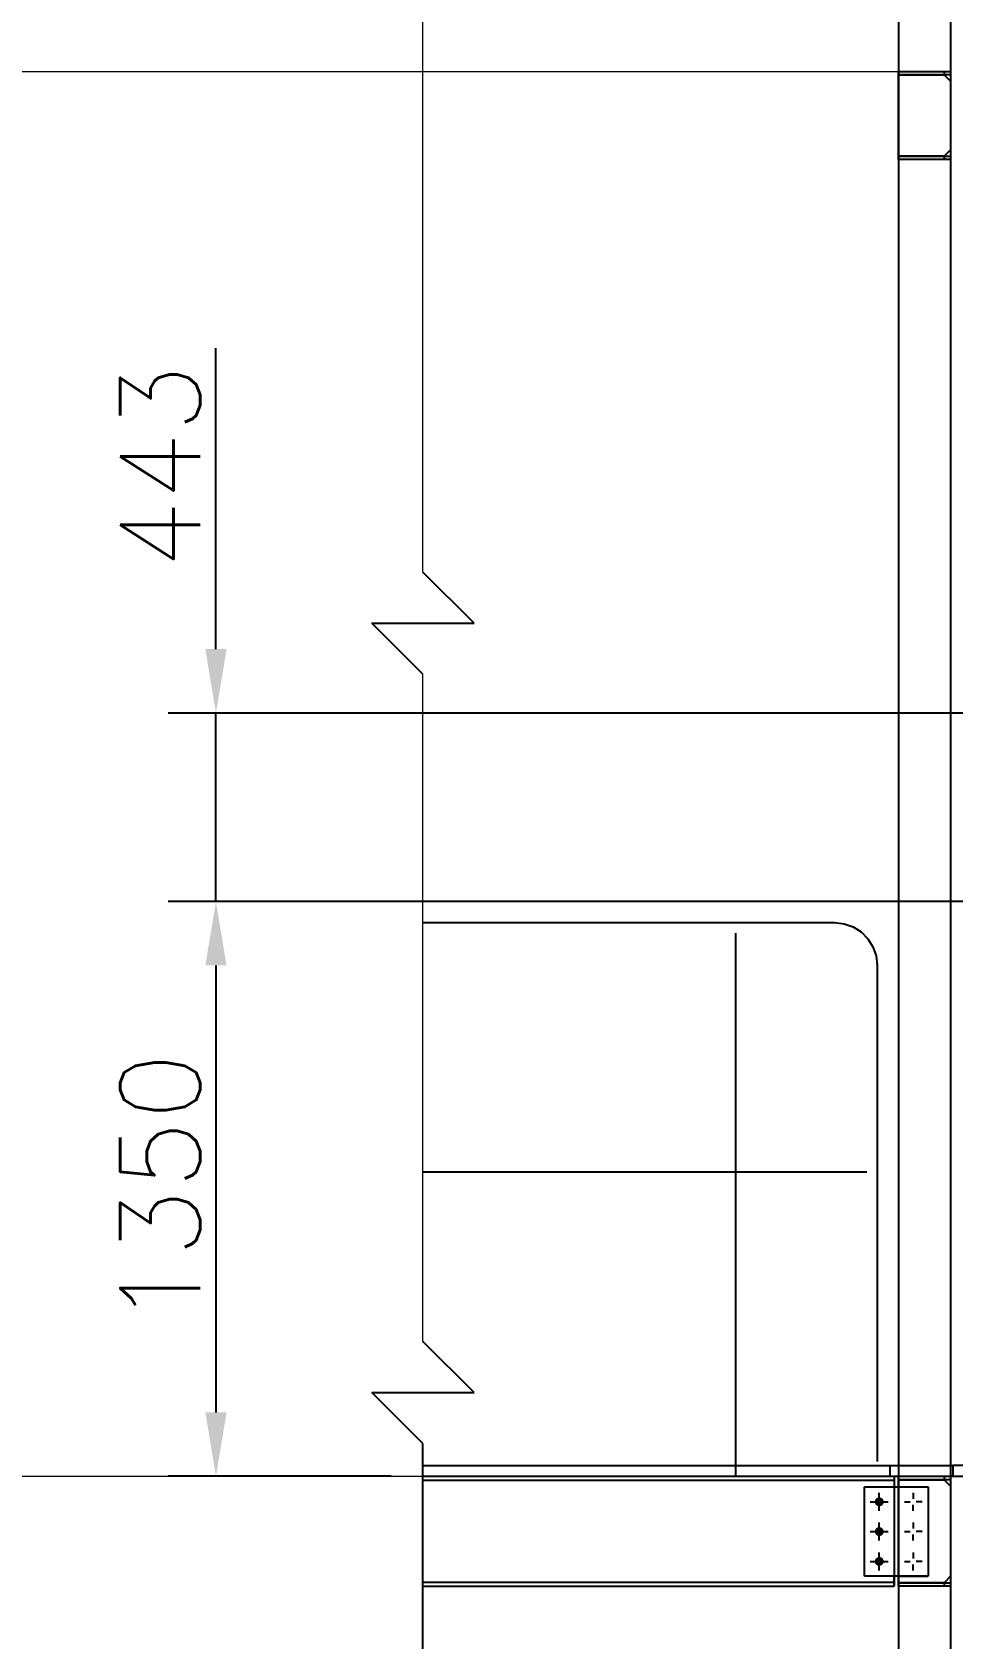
# Model space of a CAD drawing. Header units: metres. Extents: x 0 to 63075, y 0 to 44550.
# Drawn here: x 32987 to 35151, y 15553 to 19328 of the extents above; entities that cross this region are included whole.
import ezdxf

# ---------------------------------------------------------------- set-up
doc = ezdxf.new("R2010")
doc.units = ezdxf.units.M
doc.header["$LTSCALE"] = 75
doc.layers.add('SDM', color=7, linetype='Continuous')
doc.layers.add('SL1', color=8, linetype='Continuous')
doc.styles.add('ROMANS', font='ROMANS.SHX')
doc.dimstyles.new('75___1-75', dxfattribs={"dimscale": 75, "dimtxt": 2.5, "dimasz": 2, "dimexe": 1.5, "dimexo": 1, "dimgap": 0.5, "dimtad": 1, "dimdec": 0, "dimzin": 12, "dimtxsty": 'ROMANS', "dimcen": 0, "dimclrd": 256, "dimclre": 256, "dimclrt": 3, "dimazin": 3, "dimtfac": 1, "dimtdec": 0, "dimtmove": 0, "dimatfit": 0, "dimfxl": 1, "dimlwd": -1, "dimlwe": -1, "dimarcsym": 0})

# ---------------------------------------------------------------- blocks, each defined once
blk = doc.blocks.new('A$C30d4501c')
at = {"layer": 'SL1'}
for points in [[(1082.8, 5096), (1082.6, 5097), (1082.4, 5098), (1082, 5099), (1081.6, 5099.9), (1081, 5100.8), (1080.4, 5101.7), (1079.7, 5102.4), (1079, 5103.1), (1078.1, 5103.7), (1077.3, 5104.3), (1076.3, 5104.7), (1075.4, 5105), (1074.4, 5105.3), (1073.3, 5105.4), (1072.3, 5105.5), (1071.3, 5105.4), (1070.3, 5105.3), (1069.3, 5105), (1068.3, 5104.7), (1067.4, 5104.3), (1066.5, 5103.7), (1065.6, 5103.1), (1064.9, 5102.4), (1064.2, 5101.7), (1063.6, 5100.8), (1063, 5099.9), (1062.6, 5099), (1062.3, 5098), (1062, 5097), (1061.9, 5096), (1061.8, 5095), (1061.9, 5094), (1062, 5092.9), (1062.3, 5091.9), (1062.6, 5091), (1063, 5090), (1063.6, 5089.2), (1064.2, 5088.3), (1064.9, 5087.6), (1065.6, 5086.9), (1066.5, 5086.3), (1067.4, 5085.7), (1068.3, 5085.3), (1069.3, 5084.9), (1070.3, 5084.7), (1071.3, 5084.5), (1072.3, 5084.5), (1073.3, 5084.5), (1074.4, 5084.7), (1075.4, 5084.9), (1076.3, 5085.3), (1077.3, 5085.7), (1078.1, 5086.3), (1079, 5086.9), (1079.7, 5087.6), (1080.4, 5088.3), (1081, 5089.2), (1081.6, 5090), (1082, 5091), (1082.4, 5091.9), (1082.6, 5092.9), (1082.8, 5094), (1082.8, 5095)], [(1082.8, 5026), (1082.6, 5027), (1082.4, 5028), (1082, 5029), (1081.6, 5029.9), (1081, 5030.8), (1080.4, 5031.7), (1079.7, 5032.4), (1079, 5033.1), (1078.1, 5033.7), (1077.3, 5034.3), (1076.3, 5034.7), (1075.4, 5035), (1074.4, 5035.3), (1073.3, 5035.4), (1072.3, 5035.5), (1071.3, 5035.4), (1070.3, 5035.3), (1069.3, 5035), (1068.3, 5034.7), (1067.4, 5034.3), (1066.5, 5033.7), (1065.6, 5033.1), (1064.9, 5032.4), (1064.2, 5031.7), (1063.6, 5030.8), (1063, 5029.9), (1062.6, 5029), (1062.3, 5028), (1062, 5027), (1061.9, 5026), (1061.8, 5025), (1061.9, 5024), (1062, 5022.9), (1062.3, 5021.9), (1062.6, 5021), (1063, 5020), (1063.6, 5019.2), (1064.2, 5018.3), (1064.9, 5017.6), (1065.6, 5016.9), (1066.5, 5016.3), (1067.4, 5015.7), (1068.3, 5015.3), (1069.3, 5014.9), (1070.3, 5014.7), (1071.3, 5014.5), (1072.3, 5014.5), (1073.3, 5014.5), (1074.4, 5014.7), (1075.4, 5014.9), (1076.3, 5015.3), (1077.3, 5015.7), (1078.1, 5016.3), (1079, 5016.9), (1079.7, 5017.6), (1080.4, 5018.3), (1081, 5019.2), (1081.6, 5020), (1082, 5021), (1082.4, 5021.9), (1082.6, 5022.9), (1082.8, 5024), (1082.8, 5025)], [(1082.8, 4956), (1082.6, 4957), (1082.4, 4958), (1082, 4959), (1081.6, 4959.9), (1081, 4960.8), (1080.4, 4961.7), (1079.7, 4962.4), (1079, 4963.1), (1078.1, 4963.7), (1077.3, 4964.3), (1076.3, 4964.7), (1075.4, 4965), (1074.4, 4965.3), (1073.3, 4965.4), (1072.3, 4965.5), (1071.3, 4965.4), (1070.3, 4965.3), (1069.3, 4965), (1068.3, 4964.7), (1067.4, 4964.3), (1066.5, 4963.7), (1065.6, 4963.1), (1064.9, 4962.4), (1064.2, 4961.7), (1063.6, 4960.8), (1063, 4959.9), (1062.6, 4959), (1062.3, 4958), (1062, 4957), (1061.9, 4956), (1061.8, 4955), (1061.9, 4954), (1062, 4952.9), (1062.3, 4951.9), (1062.6, 4951), (1063, 4950), (1063.6, 4949.2), (1064.2, 4948.3), (1064.9, 4947.6), (1065.6, 4946.9), (1066.5, 4946.3), (1067.4, 4945.7), (1068.3, 4945.3), (1069.3, 4944.9), (1070.3, 4944.7), (1071.3, 4944.5), (1072.3, 4944.5), (1073.3, 4944.5), (1074.4, 4944.7), (1075.4, 4944.9), (1076.3, 4945.3), (1077.3, 4945.7), (1078.1, 4946.3), (1079, 4946.9), (1079.7, 4947.6), (1080.4, 4948.3), (1081, 4949.2), (1081.6, 4950), (1082, 4951), (1082.4, 4951.9), (1082.6, 4952.9), (1082.8, 4954), (1082.8, 4955)]]:
    blk.add_hatch(color=256, dxfattribs=at).paths.add_polyline_path(points, flags=17)
for p, q in [((1117.3, 9396.4), (1117.3, 5180)), ((1240.1, 9396.4), (1240.1, 434)), ((1117.3, 8455), (1240.1, 8455)), ((1117.3, 8447), (1117.3, 8455)), ((1225.1, 8455), (1225.1, 8447)), ((1240.1, 8455), (1240.1, 8447)), ((1240.1, 8447), (1117.3, 8447)), ((1117.3, 8256), (1117.3, 8447)), ((1117.3, 8447), (1225.1, 8447)), ((1225.1, 8447), (1240.1, 8432)), ((1240.1, 8432), (1240.1, 8271)), ((1240.1, 8271), (1225.1, 8256)), ((1117.3, 8256), (1240.1, 8256)), ((1117.3, 8248), (1117.3, 8256)), ((1225.1, 8256), (1117.3, 8256)), ((1240.1, 8248), (1117.3, 8248)), ((1225.1, 8256), (1225.1, 8248)), ((1240.1, 8256), (1240.1, 8248)), ((0, 6455.5), (967.3, 6455.5)), ((967.3, 6455.5), (989.6, 6453)), ((735.6, 5154.9), (735.6, 6431.1)), ((989.6, 6453), (1010.7, 6445.6)), ((1010.7, 6445.6), (1029.7, 6433.7)), ((1029.7, 6433.7), (1045.5, 6417.9)), ((1045.5, 6417.9), (1057.4, 6398.9)), ((1057.4, 6398.9), (1064.8, 6377.8)), ((1064.8, 6377.8), (1067.3, 6355.5)), ((1067.3, 6355.5), (1067.3, 5189.9)), ((0, 5869.9), (1043.3, 5869.9)), ((0, 5180), (1245.3, 5180)), ((1097.3, 5180), (1097.3, 5155)), ((1117.3, 5180), (1117.3, 5155)), ((1245.3, 5180), (1245.3, 5155)), ((2985.3, 5180), (1245.3, 5180)), ((1245.3, 5180), (1245.3, 5155)), ((0, 5155), (1107.3, 5155)), ((0, 5155), (1245.3, 5155)), ((0, 5145.9), (1107.3, 5145.9)), ((1107.3, 5155), (1107.3, 5130)), ((1117.3, 5155), (1117.3, 440.3)), ((1117.3, 5155), (1240.1, 5155)), ((1117.3, 5147), (1117.3, 5155)), ((1240.1, 5147), (1117.3, 5147)), ((1117.3, 4905), (1117.3, 5147)), ((1117.3, 5147), (1225.1, 5147)), ((1225.1, 5155), (1225.1, 5147)), ((1225.1, 5147), (1240.1, 5132)), ((1240.1, 5155), (1240.1, 5147)), ((1245.3, 5155), (1545.4, 5155)), ((1037.3, 4920), (1037.3, 5130)), ((1037.3, 5130), (1187.3, 5130)), ((1037.3, 4920), (1037.3, 5130)), ((1037.3, 5130), (1117.3, 5130)), ((1072.3, 5074), (1072.3, 5116)), ((1107.3, 5130), (1107.3, 4897)), ((1117.3, 5130), (1187.3, 5130)), ((1152.3, 5116), (1152.3, 5102)), ((1187.3, 5130), (1187.3, 4920)), ((1187.3, 5130), (1187.3, 4920)), ((1240.1, 5132), (1240.1, 4920)), ((1051.3, 5095), (1093.3, 5095)), ((1131.3, 5095), (1145.3, 5095)), ((1152.3, 5074), (1152.3, 5088)), ((1173.3, 5095), (1159.3, 5095)), ((1051.3, 5025), (1093.3, 5025)), ((1072.3, 5004), (1072.3, 5046)), ((1131.3, 5025), (1145.3, 5025)), ((1152.3, 5046), (1152.3, 5032)), ((1173.3, 5025), (1159.3, 5025)), ((1152.3, 5004), (1152.3, 5018)), ((1051.3, 4955), (1093.3, 4955)), ((1072.3, 4934), (1072.3, 4976)), ((1131.3, 4955), (1145.3, 4955)), ((1152.3, 4976), (1152.3, 4962)), ((1152.3, 4934), (1152.3, 4948)), ((1173.3, 4955), (1159.3, 4955)), ((1187.3, 4920), (1037.3, 4920)), ((1117.3, 4920), (1037.3, 4920)), ((1107.3, 4897), (1107.3, 4920)), ((1117.3, 4920), (1187.3, 4920)), ((1240.1, 4920), (1225.1, 4905)), ((0, 4906.1), (1107.3, 4906.1)), ((0, 4897), (1107.3, 4897)), ((1117.3, 4905), (1240.1, 4905)), ((1117.3, 4897), (1117.3, 4905)), ((1225.1, 4905), (1117.3, 4905)), ((1240.1, 4897), (1117.3, 4897)), ((1225.1, 4905), (1225.1, 4897)), ((1240.1, 4905), (1240.1, 4897))]:
    blk.add_line(p, q, dxfattribs=at)
blk = doc.blocks.new('*D33')
at = {"layer": 'Defpoints', "color": 0, "transparency": 16777216}
for p in [(37007.8, 17285.4), (33418.7, 15935.4), (33905.2, 15935.4)]:
    blk.add_point(p, dxfattribs=at)
at = {"layer": 'SDM', "transparency": 16777216}
for p, q in [((36932.8, 17285.4), (33306.2, 17285.4)), ((33418.7, 17135.4), (33418.7, 16085.4)), ((33830.2, 15935.4), (33306.2, 15935.4))]:
    blk.add_line(p, q, dxfattribs=at)
for points in [[(33393.7, 17135.4), (33443.7, 17135.4), (33418.7, 17285.4)], [(33393.7, 16085.4), (33443.7, 16085.4), (33418.7, 15935.4)]]:
    blk.add_solid(points, dxfattribs=at)
at = {"layer": 'SDM', "color": 3, "transparency": 16777216, "insert": (33287.5, 16610.4), "char_height": 187.5, "attachment_point": 5, "rotation": 90, "style": 'ROMANS'}
blk.add_mtext('1350', dxfattribs=at)
blk = doc.blocks.new('*D34')
at = {"layer": 'Defpoints', "color": 0, "transparency": 16777216}
for p in [(33418.7, 17728.4), (37150, 17728.4), (37007.8, 17285.4)]:
    blk.add_point(p, dxfattribs=at)
at = {"layer": 'SDM', "transparency": 16777216}
for p, q in [((33418.7, 17878.4), (33418.7, 18585.6)), ((37075, 17728.4), (33306.2, 17728.4)), ((33418.7, 17285.4), (33418.7, 17728.4)), ((36932.8, 17285.4), (33306.2, 17285.4)), ((33418.7, 17135.4), (33418.7, 16985.4))]:
    blk.add_line(p, q, dxfattribs=at)
for points in [[(33393.7, 17878.4), (33443.7, 17878.4), (33418.7, 17728.4)], [(33393.7, 17135.4), (33443.7, 17135.4), (33418.7, 17285.4)]]:
    blk.add_solid(points, dxfattribs=at)
at = {"layer": 'SDM', "color": 3, "transparency": 16777216, "insert": (33287.5, 18307), "char_height": 187.5, "attachment_point": 5, "rotation": 90, "style": 'ROMANS'}
blk.add_mtext('443', dxfattribs=at)

msp = doc.modelspace()

# ---------------------------------------------------------------- linework, layer by layer
at = {"layer": 'SDM', "linetype": 'Continuous', "lineweight": 0, "extrusion": (0, 1, 0)}
for p, q in [((33905.2, 18059.6), (33905.2, 19627.3)), ((33905.2, 16252), (33905.2, 17819.6))]:
    msp.add_line(p, q, dxfattribs=at)
at = {"layer": 'SDM', "lineweight": 0}
for p, q in [((32033.5, 19235.4), (35022.5, 19235.4)), ((32033.5, 15935.4), (33905.2, 15935.4))]:
    msp.add_line(p, q, dxfattribs=at)
at = {"layer": 'SDM'}
for p, q in [((34025.2, 17939.6), (33905.2, 18059.6)), ((33905.2, 17819.6), (33785.2, 17939.6)), ((33785.2, 17939.6), (34025.2, 17939.6)), ((34025.2, 16132), (33905.2, 16252)), ((33905.2, 16012), (33785.2, 16132)), ((33785.2, 16132), (34025.2, 16132))]:
    msp.add_line(p, q, dxfattribs=at)
at = {"layer": 'SDM', "extrusion": (0, 1, 0)}
msp.add_line((33905.2, 14178.6), (33905.2, 16012), dxfattribs=at)

# ---------------------------------------------------------------- block references
at = {"layer": 'SDM'}
msp.add_blockref('A$C30d4501c', (33905.2, 10780.4), dxfattribs=at)

# ---------------------------------------------------------------- dimensions: what is measured, and where the dimension line sits
dim = msp.add_linear_dim(base=(33418.7, 17728.4), p1=(37007.8, 17285.4), p2=(37150, 17728.4), angle=90, dimstyle='75___1-75', dxfattribs=at)
dim.commit()
dim.dimension.update_dxf_attribs({"geometry": '*D34', "text_midpoint": (33287.5, 18307)})
dim = msp.add_linear_dim(base=(33418.7, 15935.4), p1=(37007.8, 17285.4), p2=(33905.2, 15935.4), angle=90, dimstyle='75___1-75', dxfattribs=at)
dim.commit()
dim.dimension.update_dxf_attribs({"geometry": '*D33', "text_midpoint": (33418.7, 16610.4), "dimtype": 160})

doc.saveas('drawing.dxf')
